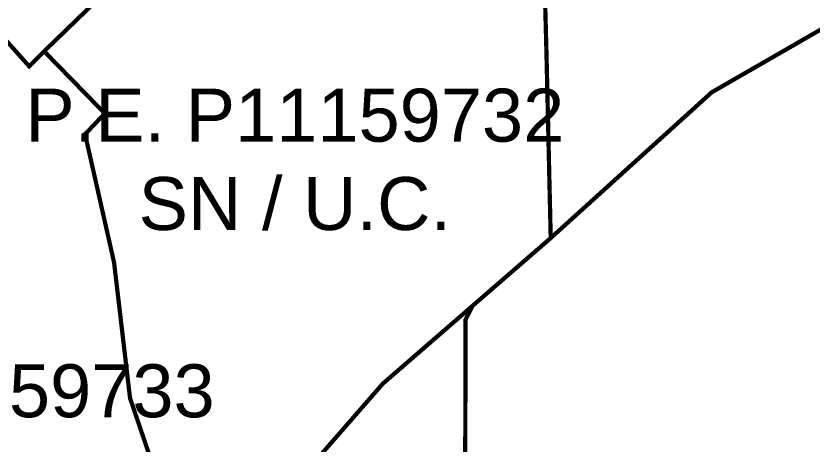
# Model space of a CAD drawing. Header units: metres. Extents: x 561401 to 594056, y 8460144 to 8508504.
# Drawn here: x 572851.46 to 572889.04, y 8479759.66 to 8479779.86 of the extents above; entities that cross this region are included whole.
import ezdxf

# ---------------------------------------------------------------- set-up
doc = ezdxf.new("R2010")
doc.units = ezdxf.units.M
for name, color, linetype in [('1.2. AFECTADOS BASE GRAFICA SUNARP', 150, 'Continuous'), ('1.2. BASE GRAFICA SUNARP', 150, 'Continuous'), ('1.3 ETIQUETA P.E. Y U.C.', 1, 'Continuous')]:
    doc.layers.add(name, color=color, linetype=linetype)
doc.styles.add('Arial', font='arial.ttf', dxfattribs={"height": 1})

msp = doc.modelspace()

# ---------------------------------------------------------------- linework, layer by layer
at = {"layer": '1.2. AFECTADOS BASE GRAFICA SUNARP', "color": 64, "linetype": 'Continuous', "lineweight": -3, "const_width": 0.2}
msp.add_lwpolyline([(572909.594, 8479691.672), (572872.58, 8479728.659), (572872.683, 8479765.542), (572873.008, 8479766.182), (572868.777, 8479762.515), (572863.027, 8479755.926), (572859.227, 8479754.823), (572840.057, 8479745.718), (572832.721, 8479759.258), (572850.888, 8479778.825), (572852.086, 8479777.482), (572852.791, 8479778.192), (572857.355, 8479782.606), (572855.616, 8479783.954), (572859.81, 8479788.384), (572862.634, 8479791.424), (572865.117, 8479794.1), (572865.912, 8479793.8), (572869.326, 8479797.315), (572869.388, 8479798.513), (572873.704, 8479802.823), (572880.659, 8479809.869), (572890.442, 8479800.59)], dxfattribs=at)
at = {"layer": '1.2. BASE GRAFICA SUNARP', "color": 64, "linetype": 'Continuous', "lineweight": -3, "const_width": 0.2}
for points in [[(572876.7, 8479769.383), (572884.302, 8479776.259), (572890.511, 8479779.831), (572897.434, 8479781.939), (572906.596, 8479785.268), (572880.659, 8479809.869), (572873.704, 8479802.823), (572876.736, 8479799.774), (572876.364, 8479786.029), (572876.37, 8479782.979), (572876.5, 8479778.08), (572876.7, 8479769.383)], [(572869.668, 8479784.528), (572867.619, 8479782.547), (572859.81, 8479788.384), (572855.616, 8479783.954), (572857.355, 8479782.606), (572852.791, 8479778.192), (572855.655, 8479775.258), (572854.722, 8479774.282), (572856.09, 8479768.235), (572856.845, 8479761.829), (572859.227, 8479754.823), (572863.027, 8479755.926), (572868.777, 8479762.515), (572876.7, 8479769.383), (572876.5, 8479778.08), (572876.37, 8479782.979), (572872.416, 8479787.153), (572869.668, 8479784.528)], [(572852.791, 8479778.192), (572852.086, 8479777.482), (572850.888, 8479778.825), (572832.721, 8479759.258), (572840.057, 8479745.718), (572859.227, 8479754.823), (572856.845, 8479761.829), (572856.09, 8479768.235), (572854.722, 8479774.282), (572855.655, 8479775.258), (572852.791, 8479778.192)]]:
    msp.add_lwpolyline(points, close=True, dxfattribs=at)

# ---------------------------------------------------------------- texts
at = {"layer": '1.3 ETIQUETA P.E. Y U.C.', "color": 1, "char_height": 2.5, "attachment_point": 5, "style": 'Arial'}
for s, insert in [('P.E. P11159732\\PSN / U.C.', (572864.622, 8479773.077)), ('P.E. P11159733\\PSN / U.C.', (572848.122, 8479760.077))]:
    msp.add_mtext(s, dxfattribs=dict(at, insert=insert))

doc.saveas('drawing.dxf')
